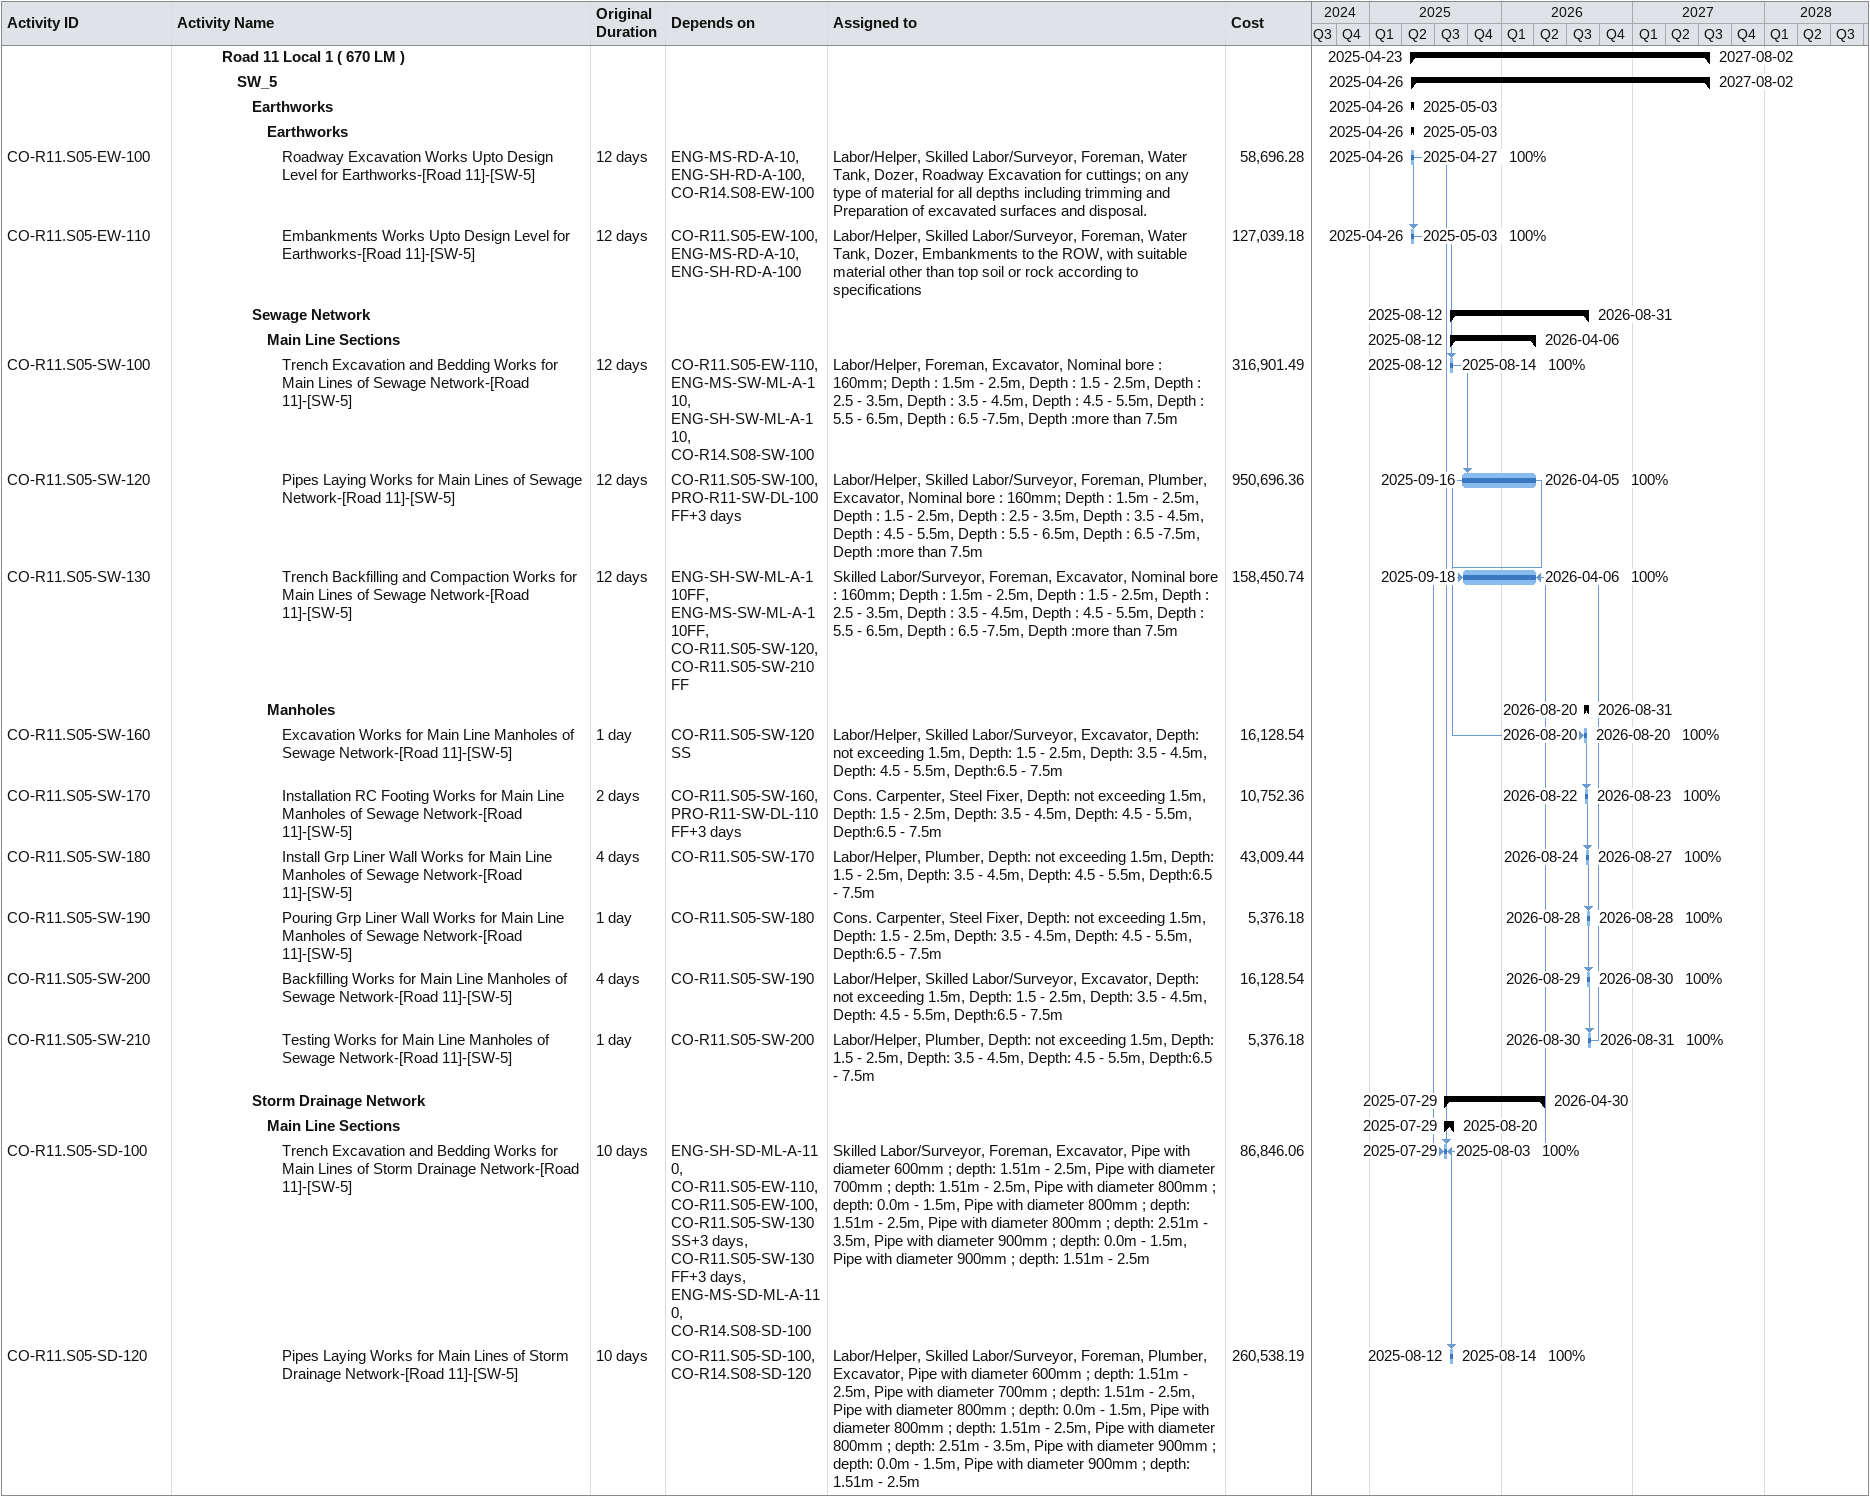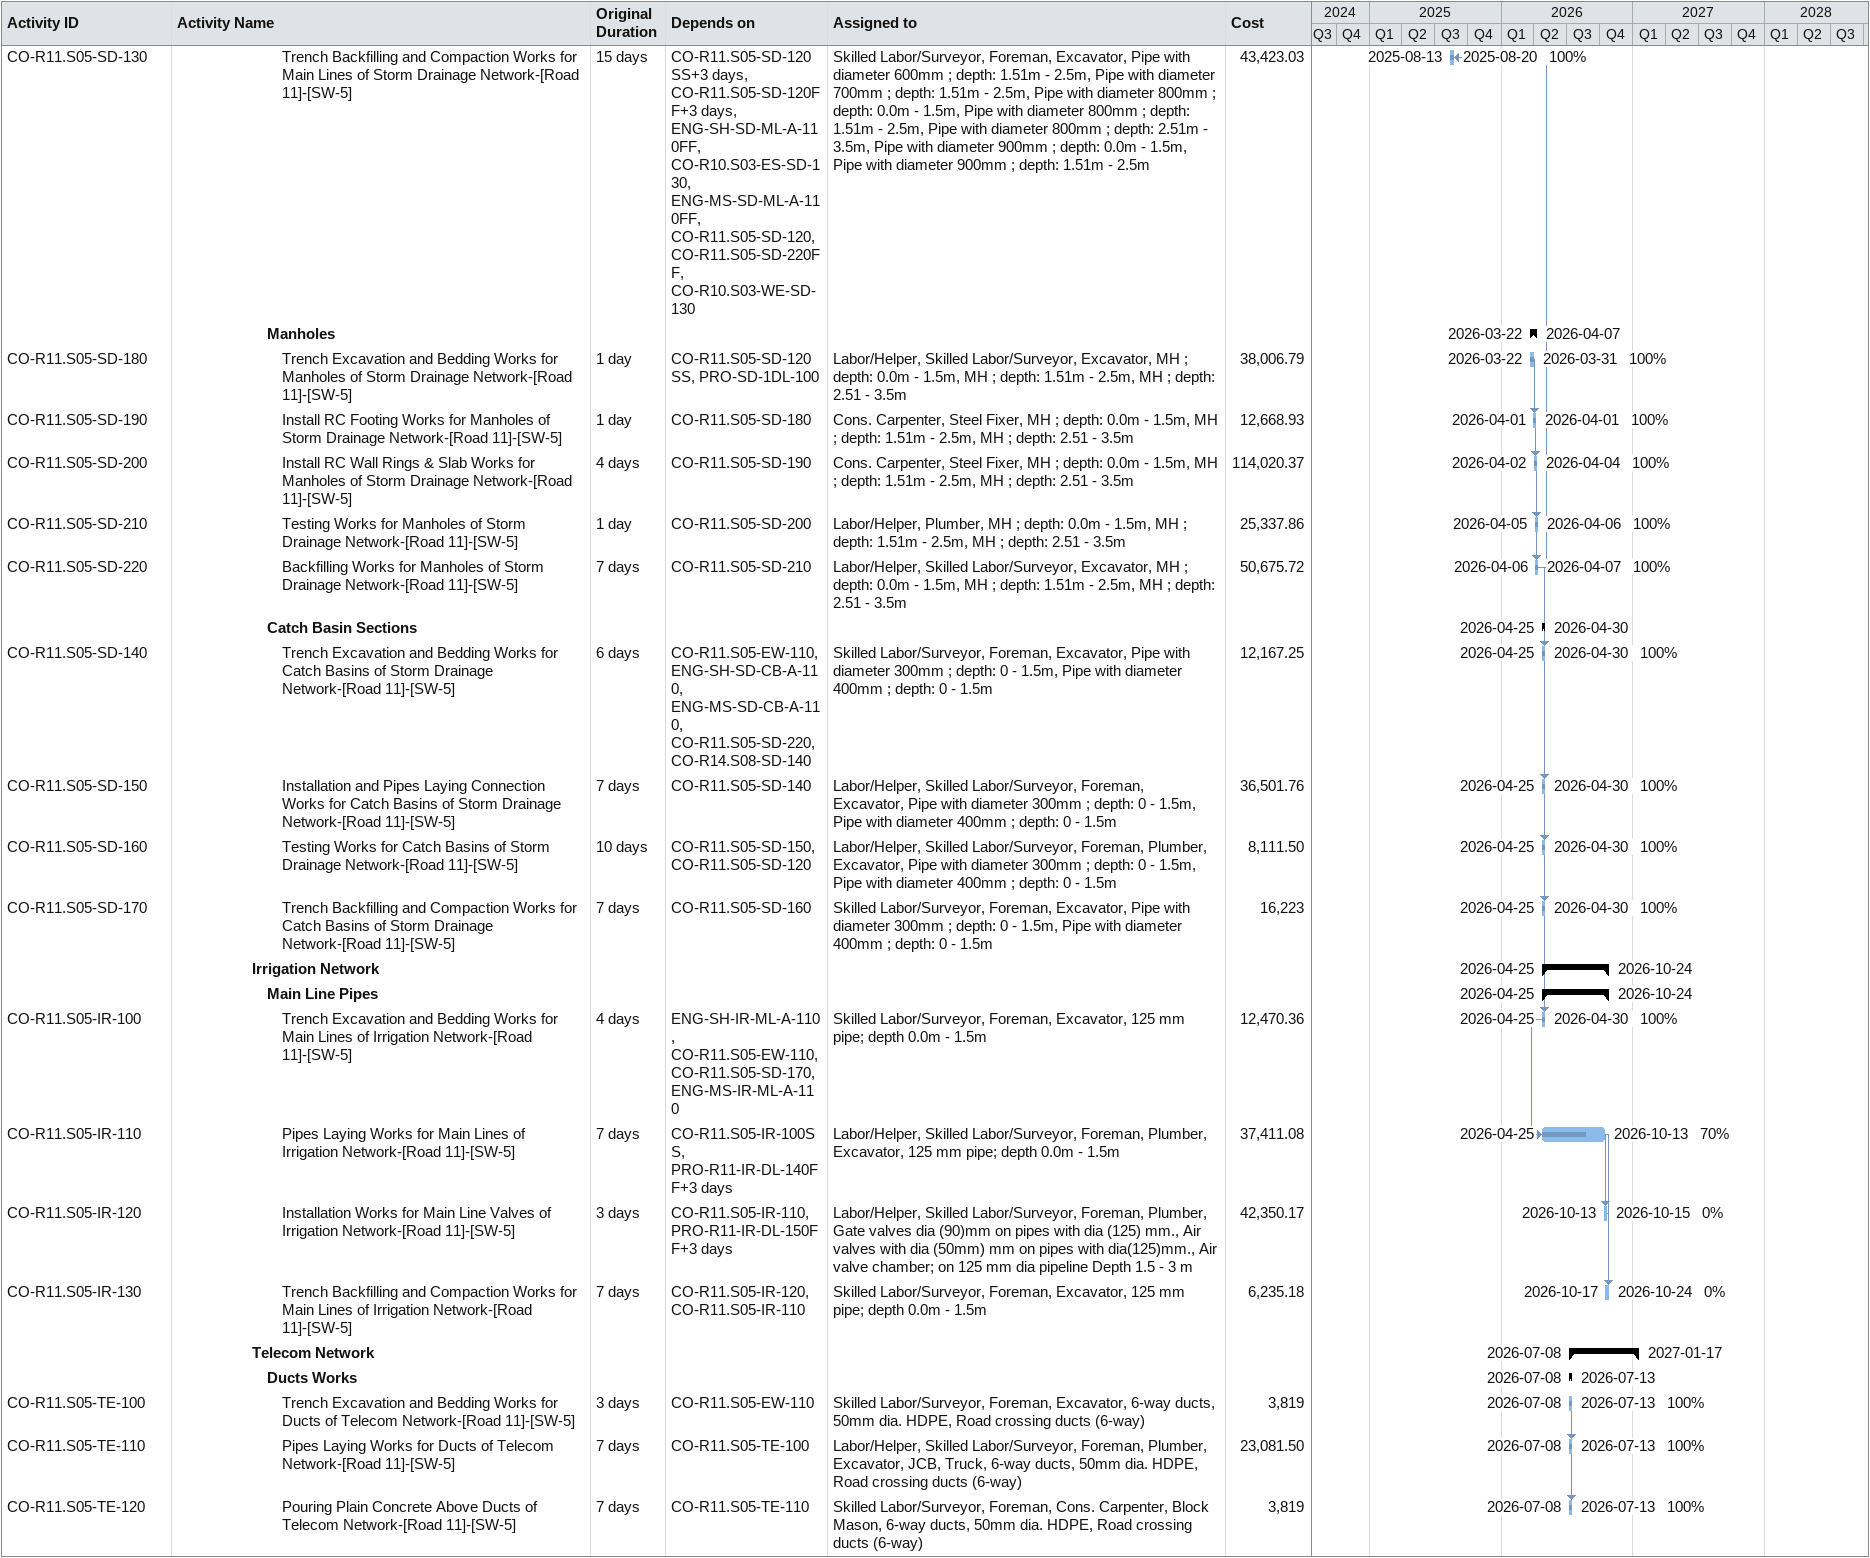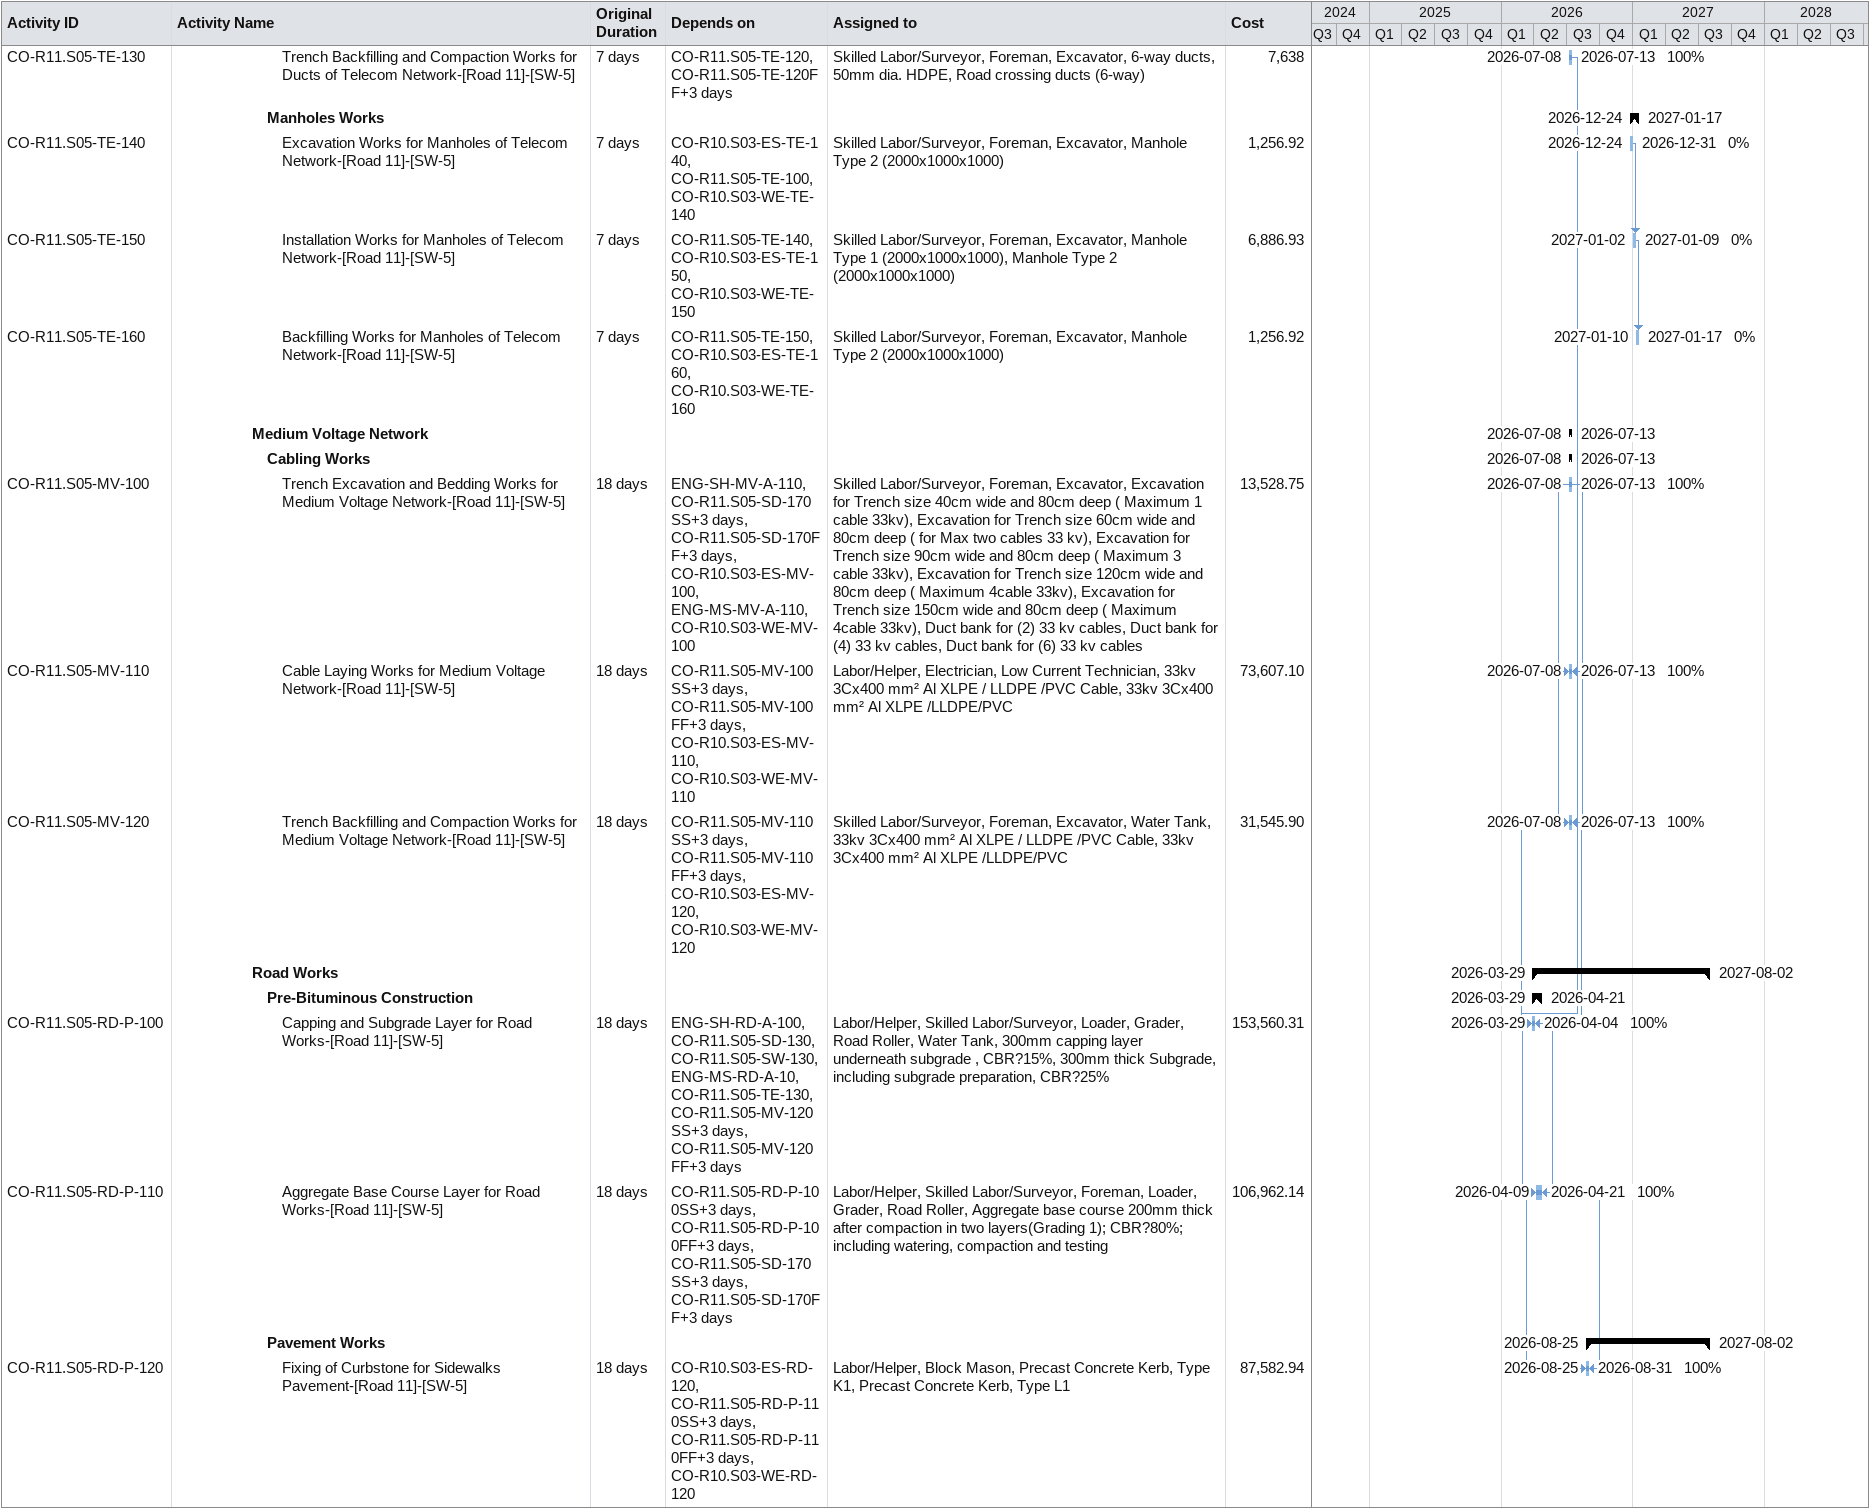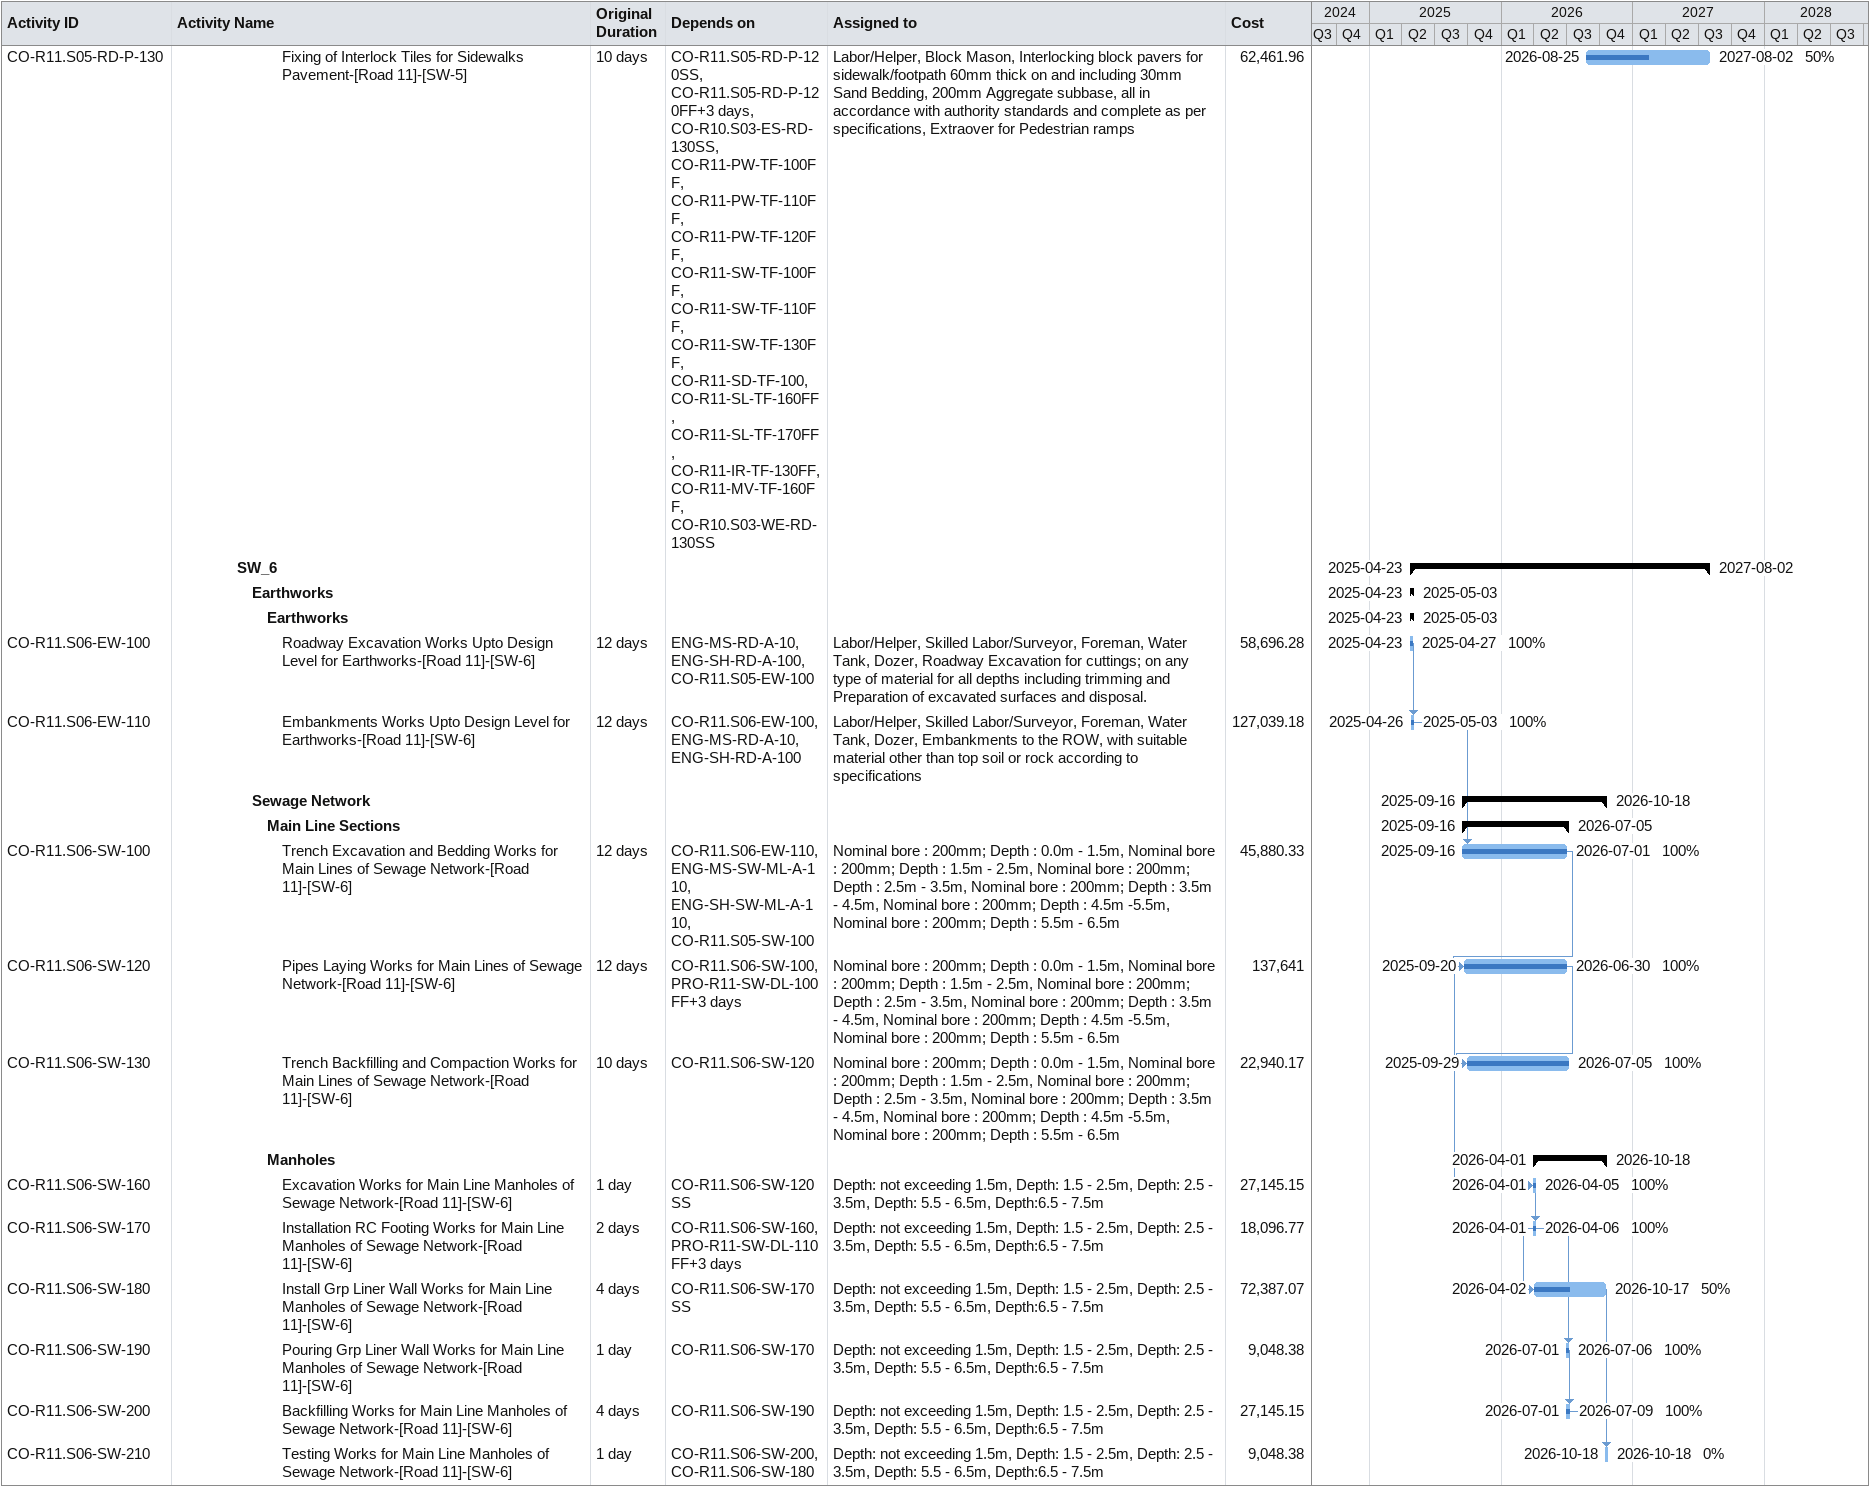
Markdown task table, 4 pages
| ID | Level | Task | Original duration | Start | Finish | Predecessors | Resources | % complete | Cost |
|---|---|---|---|---|---|---|---|---|---|
|  | 4 | **Road 11 Local 1 ( 670 LM )** |  | 2025-04-23 | 2027-08-02 |  |  |  |  |
|  | 5 | **SW_5** |  | 2025-04-26 | 2027-08-02 |  |  |  |  |
|  | 6 | **Earthworks** |  | 2025-04-26 | 2025-05-03 |  |  |  |  |
|  | 7 | **Earthworks** |  | 2025-04-26 | 2025-05-03 |  |  |  |  |
| CO-R11.S05-EW-100 | 8 | Roadway Excavation Works Upto Design Level for Earthworks-[Road 11]-[SW-5] | 12d | 2025-04-26 | 2025-04-27 | ENG-MS-RD-A-10, ENG-SH-RD-A-100, CO-R14.S08-EW-100 | Labor/Helper, Skilled Labor/Surveyor, Foreman, Water Tank, Dozer, Roadway Excavation for cuttings; on any type of material for all depths including trimming and Preparation of excavated surfaces and disposal. | 100 | 58696.28 |
| CO-R11.S05-EW-110 | 8 | Embankments Works Upto Design Level for Earthworks-[Road 11]-[SW-5] | 12d | 2025-04-26 | 2025-05-03 | CO-R11.S05-EW-100, ENG-MS-RD-A-10, ENG-SH-RD-A-100 | Labor/Helper, Skilled Labor/Surveyor, Foreman, Water Tank, Dozer, Embankments to the ROW, with suitable material other than top soil or rock according to specifications | 100 | 127039.18 |
|  | 6 | **Sewage Network** |  | 2025-08-12 | 2026-08-31 |  |  |  |  |
|  | 7 | **Main Line Sections** |  | 2025-08-12 | 2026-04-06 |  |  |  |  |
| CO-R11.S05-SW-100 | 8 | Trench Excavation and Bedding Works for Main Lines of Sewage Network-[Road 11]-[SW-5] | 12d | 2025-08-12 | 2025-08-14 | CO-R11.S05-EW-110, ENG-MS-SW-ML-A-110, ENG-SH-SW-ML-A-110, CO-R14.S08-SW-100 | Labor/Helper, Foreman, Excavator, Nominal bore : 160mm; Depth : 1.5m - 2.5m, Depth : 1.5 - 2.5m, Depth : 2.5 - 3.5m, Depth : 3.5 - 4.5m, Depth : 4.5 - 5.5m, Depth : 5.5 - 6.5m, Depth : 6.5 -7.5m, Depth :more than 7.5m | 100 | 316901.49 |
| CO-R11.S05-SW-120 | 8 | Pipes Laying Works for Main Lines of Sewage Network-[Road 11]-[SW-5] | 12d | 2025-09-16 | 2026-04-05 | CO-R11.S05-SW-100, PRO-R11-SW-DL-100FF+3d | Labor/Helper, Skilled Labor/Surveyor, Foreman, Plumber, Excavator, Nominal bore : 160mm; Depth : 1.5m - 2.5m, Depth : 1.5 - 2.5m, Depth : 2.5 - 3.5m, Depth : 3.5 - 4.5m, Depth : 4.5 - 5.5m, Depth : 5.5 - 6.5m, Depth : 6.5 -7.5m, Depth :more than 7.5m | 100 | 950696.36 |
| CO-R11.S05-SW-130 | 8 | Trench Backfilling and Compaction Works for Main Lines of Sewage Network-[Road 11]-[SW-5] | 12d | 2025-09-18 | 2026-04-06 | ENG-SH-SW-ML-A-110FF, ENG-MS-SW-ML-A-110FF, CO-R11.S05-SW-120, CO-R11.S05-SW-210FF | Skilled Labor/Surveyor, Foreman, Excavator, Nominal bore : 160mm; Depth : 1.5m - 2.5m, Depth : 1.5 - 2.5m, Depth : 2.5 - 3.5m, Depth : 3.5 - 4.5m, Depth : 4.5 - 5.5m, Depth : 5.5 - 6.5m, Depth : 6.5 -7.5m, Depth :more than 7.5m | 100 | 158450.74 |
|  | 7 | **Manholes** |  | 2026-08-20 | 2026-08-31 |  |  |  |  |
| CO-R11.S05-SW-160 | 8 | Excavation Works for Main Line Manholes of Sewage Network-[Road 11]-[SW-5] | 1d | 2026-08-20 | 2026-08-20 | CO-R11.S05-SW-120SS | Labor/Helper, Skilled Labor/Surveyor, Excavator, Depth: not exceeding 1.5m, Depth: 1.5 - 2.5m, Depth: 3.5 - 4.5m, Depth: 4.5 - 5.5m, Depth:6.5 - 7.5m | 100 | 16128.54 |
| CO-R11.S05-SW-170 | 8 | Installation RC Footing Works for Main Line Manholes of Sewage Network-[Road 11]-[SW-5] | 2d | 2026-08-22 | 2026-08-23 | CO-R11.S05-SW-160, PRO-R11-SW-DL-110FF+3d | Cons. Carpenter, Steel Fixer, Depth: not exceeding 1.5m, Depth: 1.5 - 2.5m, Depth: 3.5 - 4.5m, Depth: 4.5 - 5.5m, Depth:6.5 - 7.5m | 100 | 10752.36 |
| CO-R11.S05-SW-180 | 8 | Install Grp Liner Wall Works for Main Line Manholes of Sewage Network-[Road 11]-[SW-5] | 4d | 2026-08-24 | 2026-08-27 | CO-R11.S05-SW-170 | Labor/Helper, Plumber, Depth: not exceeding 1.5m, Depth: 1.5 - 2.5m, Depth: 3.5 - 4.5m, Depth: 4.5 - 5.5m, Depth:6.5 - 7.5m | 100 | 43009.44 |
| CO-R11.S05-SW-190 | 8 | Pouring Grp Liner Wall Works for Main Line Manholes of Sewage Network-[Road 11]-[SW-5] | 1d | 2026-08-28 | 2026-08-28 | CO-R11.S05-SW-180 | Cons. Carpenter, Steel Fixer, Depth: not exceeding 1.5m, Depth: 1.5 - 2.5m, Depth: 3.5 - 4.5m, Depth: 4.5 - 5.5m, Depth:6.5 - 7.5m | 100 | 5376.18 |
| CO-R11.S05-SW-200 | 8 | Backfilling Works for Main Line Manholes of Sewage Network-[Road 11]-[SW-5] | 4d | 2026-08-29 | 2026-08-30 | CO-R11.S05-SW-190 | Labor/Helper, Skilled Labor/Surveyor, Excavator, Depth: not exceeding 1.5m, Depth: 1.5 - 2.5m, Depth: 3.5 - 4.5m, Depth: 4.5 - 5.5m, Depth:6.5 - 7.5m | 100 | 16128.54 |
| CO-R11.S05-SW-210 | 8 | Testing Works for Main Line Manholes of Sewage Network-[Road 11]-[SW-5] | 1d | 2026-08-30 | 2026-08-31 | CO-R11.S05-SW-200 | Labor/Helper, Plumber, Depth: not exceeding 1.5m, Depth: 1.5 - 2.5m, Depth: 3.5 - 4.5m, Depth: 4.5 - 5.5m, Depth:6.5 - 7.5m | 100 | 5376.18 |
|  | 6 | **Storm Drainage Network** |  | 2025-07-29 | 2026-04-30 |  |  |  |  |
|  | 7 | **Main Line Sections** |  | 2025-07-29 | 2025-08-20 |  |  |  |  |
| CO-R11.S05-SD-100 | 8 | Trench Excavation and Bedding Works for Main Lines of Storm Drainage Network-[Road 11]-[SW-5] | 10d | 2025-07-29 | 2025-08-03 | ENG-SH-SD-ML-A-110, CO-R11.S05-EW-110, CO-R11.S05-EW-100, CO-R11.S05-SW-130SS+3d, CO-R11.S05-SW-130FF+3d, ENG-MS-SD-ML-A-110, CO-R14.S08-SD-100 | Skilled Labor/Surveyor, Foreman, Excavator, Pipe with diameter 600mm ; depth: 1.51m - 2.5m, Pipe with diameter 700mm ; depth: 1.51m - 2.5m, Pipe with diameter 800mm ; depth: 0.0m - 1.5m, Pipe with diameter 800mm ; depth: 1.51m - 2.5m, Pipe with diameter 800mm ; depth: 2.51m - 3.5m, Pipe with diameter 900mm ; depth: 0.0m - 1.5m, Pipe with diameter 900mm ; depth: 1.51m - 2.5m | 100 | 86846.06 |
| CO-R11.S05-SD-120 | 8 | Pipes Laying Works for Main Lines of Storm Drainage Network-[Road 11]-[SW-5] | 10d | 2025-08-12 | 2025-08-14 | CO-R11.S05-SD-100, CO-R14.S08-SD-120 | Labor/Helper, Skilled Labor/Surveyor, Foreman, Plumber, Excavator, Pipe with diameter 600mm ; depth: 1.51m - 2.5m, Pipe with diameter 700mm ; depth: 1.51m - 2.5m, Pipe with diameter 800mm ; depth: 0.0m - 1.5m, Pipe with diameter 800mm ; depth: 1.51m - 2.5m, Pipe with diameter 800mm ; depth: 2.51m - 3.5m, Pipe with diameter 900mm ; depth: 0.0m - 1.5m, Pipe with diameter 900mm ; depth: 1.51m - 2.5m | 100 | 260538.19 |
| CO-R11.S05-SD-130 | 8 | Trench Backfilling and Compaction Works for Main Lines of Storm Drainage Network-[Road 11]-[SW-5] | 15d | 2025-08-13 | 2025-08-20 | CO-R11.S05-SD-120SS+3d, CO-R11.S05-SD-120FF+3d, ENG-SH-SD-ML-A-110FF, CO-R10.S03-ES-SD-130, ENG-MS-SD-ML-A-110FF, CO-R11.S05-SD-120, CO-R11.S05-SD-220FF, CO-R10.S03-WE-SD-130 | Skilled Labor/Surveyor, Foreman, Excavator, Pipe with diameter 600mm ; depth: 1.51m - 2.5m, Pipe with diameter 700mm ; depth: 1.51m - 2.5m, Pipe with diameter 800mm ; depth: 0.0m - 1.5m, Pipe with diameter 800mm ; depth: 1.51m - 2.5m, Pipe with diameter 800mm ; depth: 2.51m - 3.5m, Pipe with diameter 900mm ; depth: 0.0m - 1.5m, Pipe with diameter 900mm ; depth: 1.51m - 2.5m | 100 | 43423.03 |
|  | 7 | **Manholes** |  | 2026-03-22 | 2026-04-07 |  |  |  |  |
| CO-R11.S05-SD-180 | 8 | Trench Excavation and Bedding Works for Manholes of Storm Drainage Network-[Road 11]-[SW-5] | 1d | 2026-03-22 | 2026-03-31 | CO-R11.S05-SD-120SS, PRO-SD-1DL-100 | Labor/Helper, Skilled Labor/Surveyor, Excavator, MH ; depth: 0.0m - 1.5m, MH ; depth: 1.51m - 2.5m, MH ; depth: 2.51 - 3.5m | 100 | 38006.79 |
| CO-R11.S05-SD-190 | 8 | Install RC Footing Works for Manholes of Storm Drainage Network-[Road 11]-[SW-5] | 1d | 2026-04-01 | 2026-04-01 | CO-R11.S05-SD-180 | Cons. Carpenter, Steel Fixer, MH ; depth: 0.0m - 1.5m, MH ; depth: 1.51m - 2.5m, MH ; depth: 2.51 - 3.5m | 100 | 12668.93 |
| CO-R11.S05-SD-200 | 8 | Install RC Wall Rings & Slab Works for Manholes of Storm Drainage Network-[Road 11]-[SW-5] | 4d | 2026-04-02 | 2026-04-04 | CO-R11.S05-SD-190 | Cons. Carpenter, Steel Fixer, MH ; depth: 0.0m - 1.5m, MH ; depth: 1.51m - 2.5m, MH ; depth: 2.51 - 3.5m | 100 | 114020.37 |
| CO-R11.S05-SD-210 | 8 | Testing Works for Manholes of Storm Drainage Network-[Road 11]-[SW-5] | 1d | 2026-04-05 | 2026-04-06 | CO-R11.S05-SD-200 | Labor/Helper, Plumber, MH ; depth: 0.0m - 1.5m, MH ; depth: 1.51m - 2.5m, MH ; depth: 2.51 - 3.5m | 100 | 25337.86 |
| CO-R11.S05-SD-220 | 8 | Backfilling Works for Manholes of Storm Drainage Network-[Road 11]-[SW-5] | 7d | 2026-04-06 | 2026-04-07 | CO-R11.S05-SD-210 | Labor/Helper, Skilled Labor/Surveyor, Excavator, MH ; depth: 0.0m - 1.5m, MH ; depth: 1.51m - 2.5m, MH ; depth: 2.51 - 3.5m | 100 | 50675.72 |
|  | 7 | **Catch Basin Sections** |  | 2026-04-25 | 2026-04-30 |  |  |  |  |
| CO-R11.S05-SD-140 | 8 | Trench Excavation and Bedding Works for Catch Basins of Storm Drainage Network-[Road 11]-[SW-5] | 6d | 2026-04-25 | 2026-04-30 | CO-R11.S05-EW-110, ENG-SH-SD-CB-A-110, ENG-MS-SD-CB-A-110, CO-R11.S05-SD-220, CO-R14.S08-SD-140 | Skilled Labor/Surveyor, Foreman, Excavator, Pipe with diameter 300mm ; depth: 0 - 1.5m, Pipe with diameter 400mm ; depth: 0 - 1.5m | 100 | 12167.25 |
| CO-R11.S05-SD-150 | 8 | Installation and Pipes Laying Connection Works for Catch Basins of Storm Drainage Network-[Road 11]-[SW-5] | 7d | 2026-04-25 | 2026-04-30 | CO-R11.S05-SD-140 | Labor/Helper, Skilled Labor/Surveyor, Foreman, Excavator, Pipe with diameter 300mm ; depth: 0 - 1.5m, Pipe with diameter 400mm ; depth: 0 - 1.5m | 100 | 36501.76 |
| CO-R11.S05-SD-160 | 8 | Testing Works for Catch Basins of Storm Drainage Network-[Road 11]-[SW-5] | 10d | 2026-04-25 | 2026-04-30 | CO-R11.S05-SD-150, CO-R11.S05-SD-120 | Labor/Helper, Skilled Labor/Surveyor, Foreman, Plumber, Excavator, Pipe with diameter 300mm ; depth: 0 - 1.5m, Pipe with diameter 400mm ; depth: 0 - 1.5m | 100 | 8111.50 |
| CO-R11.S05-SD-170 | 8 | Trench Backfilling and Compaction Works for Catch Basins of Storm Drainage Network-[Road 11]-[SW-5] | 7d | 2026-04-25 | 2026-04-30 | CO-R11.S05-SD-160 | Skilled Labor/Surveyor, Foreman, Excavator, Pipe with diameter 300mm ; depth: 0 - 1.5m, Pipe with diameter 400mm ; depth: 0 - 1.5m | 100 | 16223 |
|  | 6 | **Irrigation Network** |  | 2026-04-25 | 2026-10-24 |  |  |  |  |
|  | 7 | **Main Line Pipes** |  | 2026-04-25 | 2026-10-24 |  |  |  |  |
| CO-R11.S05-IR-100 | 8 | Trench Excavation and Bedding Works for Main Lines of Irrigation Network-[Road 11]-[SW-5] | 4d | 2026-04-25 | 2026-04-30 | ENG-SH-IR-ML-A-110, CO-R11.S05-EW-110, CO-R11.S05-SD-170, ENG-MS-IR-ML-A-110 | Skilled Labor/Surveyor, Foreman, Excavator, 125 mm pipe; depth 0.0m - 1.5m | 100 | 12470.36 |
| CO-R11.S05-IR-110 | 8 | Pipes Laying Works for Main Lines of Irrigation Network-[Road 11]-[SW-5] | 7d | 2026-04-25 | 2026-10-13 | CO-R11.S05-IR-100SS, PRO-R11-IR-DL-140FF+3d | Labor/Helper, Skilled Labor/Surveyor, Foreman, Plumber, Excavator, 125 mm pipe; depth 0.0m - 1.5m | 70 | 37411.08 |
| CO-R11.S05-IR-120 | 8 | Installation Works for Main Line Valves of Irrigation Network-[Road 11]-[SW-5] | 3d | 2026-10-13 | 2026-10-15 | CO-R11.S05-IR-110, PRO-R11-IR-DL-150FF+3d | Labor/Helper, Skilled Labor/Surveyor, Foreman, Plumber, Gate valves dia (90)mm on pipes with dia (125) mm., Air valves with dia (50mm) mm on pipes with dia(125)mm., Air valve chamber; on 125 mm dia pipeline Depth 1.5 - 3 m | 0 | 42350.17 |
| CO-R11.S05-IR-130 | 8 | Trench Backfilling and Compaction Works for Main Lines of Irrigation Network-[Road 11]-[SW-5] | 7d | 2026-10-17 | 2026-10-24 | CO-R11.S05-IR-120, CO-R11.S05-IR-110 | Skilled Labor/Surveyor, Foreman, Excavator, 125 mm pipe; depth 0.0m - 1.5m | 0 | 6235.18 |
|  | 6 | **Telecom Network** |  | 2026-07-08 | 2027-01-17 |  |  |  |  |
|  | 7 | **Ducts Works** |  | 2026-07-08 | 2026-07-13 |  |  |  |  |
| CO-R11.S05-TE-100 | 8 | Trench Excavation and Bedding Works for Ducts of Telecom Network-[Road 11]-[SW-5] | 3d | 2026-07-08 | 2026-07-13 | CO-R11.S05-EW-110 | Skilled Labor/Surveyor, Foreman, Excavator, 6-way ducts, 50mm dia. HDPE, Road crossing ducts (6-way) | 100 | 3819 |
| CO-R11.S05-TE-110 | 8 | Pipes Laying Works for Ducts of Telecom Network-[Road 11]-[SW-5] | 7d | 2026-07-08 | 2026-07-13 | CO-R11.S05-TE-100 | Labor/Helper, Skilled Labor/Surveyor, Foreman, Plumber, Excavator, JCB, Truck, 6-way ducts, 50mm dia. HDPE, Road crossing ducts (6-way) | 100 | 23081.50 |
| CO-R11.S05-TE-120 | 8 | Pouring Plain Concrete Above Ducts of Telecom Network-[Road 11]-[SW-5] | 7d | 2026-07-08 | 2026-07-13 | CO-R11.S05-TE-110 | Skilled Labor/Surveyor, Foreman, Cons. Carpenter, Block Mason, 6-way ducts, 50mm dia. HDPE, Road crossing ducts (6-way) | 100 | 3819 |
| CO-R11.S05-TE-130 | 8 | Trench Backfilling and Compaction Works for Ducts of Telecom Network-[Road 11]-[SW-5] | 7d | 2026-07-08 | 2026-07-13 | CO-R11.S05-TE-120, CO-R11.S05-TE-120FF+3d | Skilled Labor/Surveyor, Foreman, Excavator, 6-way ducts, 50mm dia. HDPE, Road crossing ducts (6-way) | 100 | 7638 |
|  | 7 | **Manholes Works** |  | 2026-12-24 | 2027-01-17 |  |  |  |  |
| CO-R11.S05-TE-140 | 8 | Excavation Works for Manholes of Telecom Network-[Road 11]-[SW-5] | 7d | 2026-12-24 | 2026-12-31 | CO-R10.S03-ES-TE-140, CO-R11.S05-TE-100, CO-R10.S03-WE-TE-140 | Skilled Labor/Surveyor, Foreman, Excavator, Manhole Type 2 (2000x1000x1000) | 0 | 1256.92 |
| CO-R11.S05-TE-150 | 8 | Installation Works for Manholes of Telecom Network-[Road 11]-[SW-5] | 7d | 2027-01-02 | 2027-01-09 | CO-R11.S05-TE-140, CO-R10.S03-ES-TE-150, CO-R10.S03-WE-TE-150 | Skilled Labor/Surveyor, Foreman, Excavator, Manhole Type 1 (2000x1000x1000), Manhole Type 2 (2000x1000x1000) | 0 | 6886.93 |
| CO-R11.S05-TE-160 | 8 | Backfilling Works for Manholes of Telecom Network-[Road 11]-[SW-5] | 7d | 2027-01-10 | 2027-01-17 | CO-R11.S05-TE-150, CO-R10.S03-ES-TE-160, CO-R10.S03-WE-TE-160 | Skilled Labor/Surveyor, Foreman, Excavator, Manhole Type 2 (2000x1000x1000) | 0 | 1256.92 |
|  | 6 | **Medium Voltage Network** |  | 2026-07-08 | 2026-07-13 |  |  |  |  |
|  | 7 | **Cabling Works** |  | 2026-07-08 | 2026-07-13 |  |  |  |  |
| CO-R11.S05-MV-100 | 8 | Trench Excavation and Bedding Works for Medium Voltage Network-[Road 11]-[SW-5] | 18d | 2026-07-08 | 2026-07-13 | ENG-SH-MV-A-110, CO-R11.S05-SD-170SS+3d, CO-R11.S05-SD-170FF+3d, CO-R10.S03-ES-MV-100, ENG-MS-MV-A-110, CO-R10.S03-WE-MV-100 | Skilled Labor/Surveyor, Foreman, Excavator, Excavation for Trench size 40cm wide and 80cm deep ( Maximum 1 cable 33kv), Excavation for Trench size 60cm wide and 80cm deep ( for Max two cables 33 kv), Excavation for Trench size 90cm wide and 80cm deep ( Maximum 3 cable 33kv), Excavation for Trench size 120cm wide and 80cm deep ( Maximum 4cable 33kv), Excavation for Trench size 150cm wide and 80cm deep ( Maximum 4cable 33kv), Duct bank for (2) 33 kv cables, Duct bank for (4) 33 kv cables, Duct bank for (6) 33 kv cables | 100 | 13528.75 |
| CO-R11.S05-MV-110 | 8 | Cable Laying Works for Medium Voltage Network-[Road 11]-[SW-5] | 18d | 2026-07-08 | 2026-07-13 | CO-R11.S05-MV-100SS+3d, CO-R11.S05-MV-100FF+3d, CO-R10.S03-ES-MV-110, CO-R10.S03-WE-MV-110 | Labor/Helper, Electrician, Low Current Technician, 33kv 3Cx400 mm² Al XLPE / LLDPE /PVC Cable, 33kv 3Cx400 mm² Al XLPE /LLDPE/PVC | 100 | 73607.10 |
| CO-R11.S05-MV-120 | 8 | Trench Backfilling and Compaction Works for Medium Voltage Network-[Road 11]-[SW-5] | 18d | 2026-07-08 | 2026-07-13 | CO-R11.S05-MV-110SS+3d, CO-R11.S05-MV-110FF+3d, CO-R10.S03-ES-MV-120, CO-R10.S03-WE-MV-120 | Skilled Labor/Surveyor, Foreman, Excavator, Water Tank, 33kv 3Cx400 mm² Al XLPE / LLDPE /PVC Cable, 33kv 3Cx400 mm² Al XLPE /LLDPE/PVC | 100 | 31545.90 |
|  | 6 | **Road Works** |  | 2026-03-29 | 2027-08-02 |  |  |  |  |
|  | 7 | **Pre-Bituminous Construction** |  | 2026-03-29 | 2026-04-21 |  |  |  |  |
| CO-R11.S05-RD-P-100 | 8 | Capping and Subgrade Layer for Road Works-[Road 11]-[SW-5] | 18d | 2026-03-29 | 2026-04-04 | ENG-SH-RD-A-100, CO-R11.S05-SD-130, CO-R11.S05-SW-130, ENG-MS-RD-A-10, CO-R11.S05-TE-130, CO-R11.S05-MV-120SS+3d, CO-R11.S05-MV-120FF+3d | Labor/Helper, Skilled Labor/Surveyor, Loader, Grader, Road Roller, Water Tank, 300mm capping layer underneath subgrade , CBR?15%, 300mm thick Subgrade, including subgrade preparation, CBR?25% | 100 | 153560.31 |
| CO-R11.S05-RD-P-110 | 8 | Aggregate Base Course Layer for Road Works-[Road 11]-[SW-5] | 18d | 2026-04-09 | 2026-04-21 | CO-R11.S05-RD-P-100SS+3d, CO-R11.S05-RD-P-100FF+3d, CO-R11.S05-SD-170SS+3d, CO-R11.S05-SD-170FF+3d | Labor/Helper, Skilled Labor/Surveyor, Foreman, Loader, Grader, Road Roller, Aggregate base course 200mm thick after compaction in two layers(Grading 1); CBR?80%; including watering, compaction and testing | 100 | 106962.14 |
|  | 7 | **Pavement Works** |  | 2026-08-25 | 2027-08-02 |  |  |  |  |
| CO-R11.S05-RD-P-120 | 8 | Fixing of Curbstone for Sidewalks Pavement-[Road 11]-[SW-5] | 18d | 2026-08-25 | 2026-08-31 | CO-R10.S03-ES-RD-120, CO-R11.S05-RD-P-110SS+3d, CO-R11.S05-RD-P-110FF+3d, CO-R10.S03-WE-RD-120 | Labor/Helper, Block Mason, Precast Concrete Kerb, Type K1, Precast Concrete Kerb, Type L1 | 100 | 87582.94 |
| CO-R11.S05-RD-P-130 | 8 | Fixing of Interlock Tiles for Sidewalks Pavement-[Road 11]-[SW-5] | 10d | 2026-08-25 | 2027-08-02 | CO-R11.S05-RD-P-120SS, CO-R11.S05-RD-P-120FF+3d, CO-R10.S03-ES-RD-130SS, CO-R11-PW-TF-100FF, CO-R11-PW-TF-110FF, CO-R11-PW-TF-120FF, CO-R11-SW-TF-100FF, CO-R11-SW-TF-110FF, CO-R11-SW-TF-130FF, CO-R11-SD-TF-100, CO-R11-SL-TF-160FF, CO-R11-SL-TF-170FF, CO-R11-IR-TF-130FF, CO-R11-MV-TF-160FF, CO-R10.S03-WE-RD-130SS | Labor/Helper, Block Mason, Interlocking block pavers for sidewalk/footpath 60mm thick on and including 30mm Sand Bedding, 200mm Aggregate subbase, all in accordance with authority standards and complete as per specifications, Extraover for Pedestrian ramps | 50 | 62461.96 |
|  | 5 | **SW_6** |  | 2025-04-23 | 2027-08-02 |  |  |  |  |
|  | 6 | **Earthworks** |  | 2025-04-23 | 2025-05-03 |  |  |  |  |
|  | 7 | **Earthworks** |  | 2025-04-23 | 2025-05-03 |  |  |  |  |
| CO-R11.S06-EW-100 | 8 | Roadway Excavation Works Upto Design Level for Earthworks-[Road 11]-[SW-6] | 12d | 2025-04-23 | 2025-04-27 | ENG-MS-RD-A-10, ENG-SH-RD-A-100, CO-R11.S05-EW-100 | Labor/Helper, Skilled Labor/Surveyor, Foreman, Water Tank, Dozer, Roadway Excavation for cuttings; on any type of material for all depths including trimming and Preparation of excavated surfaces and disposal. | 100 | 58696.28 |
| CO-R11.S06-EW-110 | 8 | Embankments Works Upto Design Level for Earthworks-[Road 11]-[SW-6] | 12d | 2025-04-26 | 2025-05-03 | CO-R11.S06-EW-100, ENG-MS-RD-A-10, ENG-SH-RD-A-100 | Labor/Helper, Skilled Labor/Surveyor, Foreman, Water Tank, Dozer, Embankments to the ROW, with suitable material other than top soil or rock according to specifications | 100 | 127039.18 |
|  | 6 | **Sewage Network** |  | 2025-09-16 | 2026-10-18 |  |  |  |  |
|  | 7 | **Main Line Sections** |  | 2025-09-16 | 2026-07-05 |  |  |  |  |
| CO-R11.S06-SW-100 | 8 | Trench Excavation and Bedding Works for Main Lines of Sewage Network-[Road 11]-[SW-6] | 12d | 2025-09-16 | 2026-07-01 | CO-R11.S06-EW-110, ENG-MS-SW-ML-A-110, ENG-SH-SW-ML-A-110, CO-R11.S05-SW-100 | Nominal bore : 200mm; Depth : 0.0m - 1.5m, Nominal bore : 200mm; Depth : 1.5m - 2.5m, Nominal bore : 200mm; Depth : 2.5m - 3.5m, Nominal bore : 200mm; Depth : 3.5m - 4.5m, Nominal bore : 200mm; Depth : 4.5m -5.5m, Nominal bore : 200mm; Depth : 5.5m - 6.5m | 100 | 45880.33 |
| CO-R11.S06-SW-120 | 8 | Pipes Laying Works for Main Lines of Sewage Network-[Road 11]-[SW-6] | 12d | 2025-09-20 | 2026-06-30 | CO-R11.S06-SW-100, PRO-R11-SW-DL-100FF+3d | Nominal bore : 200mm; Depth : 0.0m - 1.5m, Nominal bore : 200mm; Depth : 1.5m - 2.5m, Nominal bore : 200mm; Depth : 2.5m - 3.5m, Nominal bore : 200mm; Depth : 3.5m - 4.5m, Nominal bore : 200mm; Depth : 4.5m -5.5m, Nominal bore : 200mm; Depth : 5.5m - 6.5m | 100 | 137641 |
| CO-R11.S06-SW-130 | 8 | Trench Backfilling and Compaction Works for Main Lines of Sewage Network-[Road 11]-[SW-6] | 10d | 2025-09-29 | 2026-07-05 | CO-R11.S06-SW-120 | Nominal bore : 200mm; Depth : 0.0m - 1.5m, Nominal bore : 200mm; Depth : 1.5m - 2.5m, Nominal bore : 200mm; Depth : 2.5m - 3.5m, Nominal bore : 200mm; Depth : 3.5m - 4.5m, Nominal bore : 200mm; Depth : 4.5m -5.5m, Nominal bore : 200mm; Depth : 5.5m - 6.5m | 100 | 22940.17 |
|  | 7 | **Manholes** |  | 2026-04-01 | 2026-10-18 |  |  |  |  |
| CO-R11.S06-SW-160 | 8 | Excavation Works for Main Line Manholes of Sewage Network-[Road 11]-[SW-6] | 1d | 2026-04-01 | 2026-04-05 | CO-R11.S06-SW-120SS | Depth: not exceeding 1.5m, Depth: 1.5 - 2.5m, Depth: 2.5 - 3.5m, Depth: 5.5 - 6.5m, Depth:6.5 - 7.5m | 100 | 27145.15 |
| CO-R11.S06-SW-170 | 8 | Installation RC Footing Works for Main Line Manholes of Sewage Network-[Road 11]-[SW-6] | 2d | 2026-04-01 | 2026-04-06 | CO-R11.S06-SW-160, PRO-R11-SW-DL-110FF+3d | Depth: not exceeding 1.5m, Depth: 1.5 - 2.5m, Depth: 2.5 - 3.5m, Depth: 5.5 - 6.5m, Depth:6.5 - 7.5m | 100 | 18096.77 |
| CO-R11.S06-SW-180 | 8 | Install Grp Liner Wall Works for Main Line Manholes of Sewage Network-[Road 11]-[SW-6] | 4d | 2026-04-02 | 2026-10-17 | CO-R11.S06-SW-170SS | Depth: not exceeding 1.5m, Depth: 1.5 - 2.5m, Depth: 2.5 - 3.5m, Depth: 5.5 - 6.5m, Depth:6.5 - 7.5m | 50 | 72387.07 |
| CO-R11.S06-SW-190 | 8 | Pouring Grp Liner Wall Works for Main Line Manholes of Sewage Network-[Road 11]-[SW-6] | 1d | 2026-07-01 | 2026-07-06 | CO-R11.S06-SW-170 | Depth: not exceeding 1.5m, Depth: 1.5 - 2.5m, Depth: 2.5 - 3.5m, Depth: 5.5 - 6.5m, Depth:6.5 - 7.5m | 100 | 9048.38 |
| CO-R11.S06-SW-200 | 8 | Backfilling Works for Main Line Manholes of Sewage Network-[Road 11]-[SW-6] | 4d | 2026-07-01 | 2026-07-09 | CO-R11.S06-SW-190 | Depth: not exceeding 1.5m, Depth: 1.5 - 2.5m, Depth: 2.5 - 3.5m, Depth: 5.5 - 6.5m, Depth:6.5 - 7.5m | 100 | 27145.15 |
| CO-R11.S06-SW-210 | 8 | Testing Works for Main Line Manholes of Sewage Network-[Road 11]-[SW-6] | 1d | 2026-10-18 | 2026-10-18 | CO-R11.S06-SW-200, CO-R11.S06-SW-180 | Depth: not exceeding 1.5m, Depth: 1.5 - 2.5m, Depth: 2.5 - 3.5m, Depth: 5.5 - 6.5m, Depth:6.5 - 7.5m | 0 | 9048.38 |
